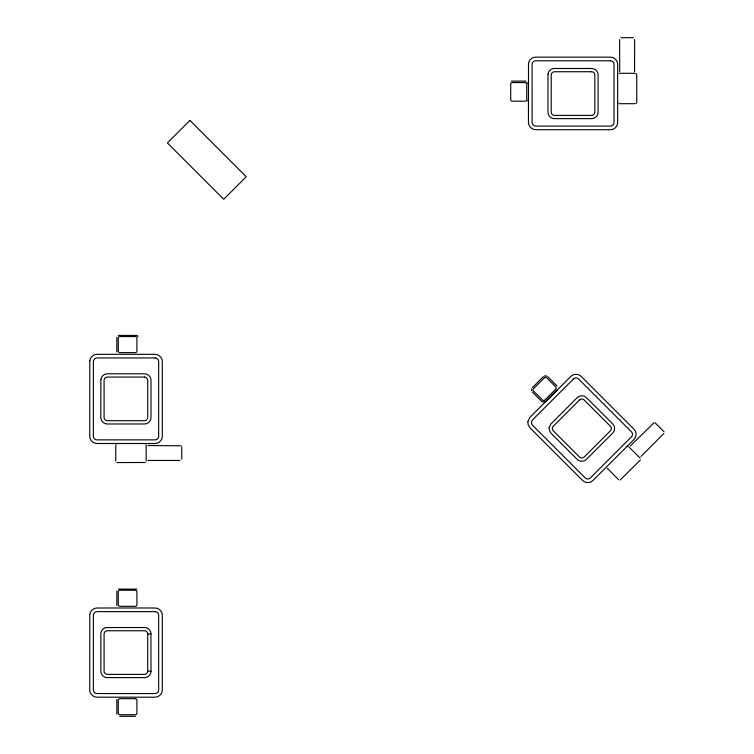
<?xml version="1.0" encoding="UTF-8"?>
<svg xmlns="http://www.w3.org/2000/svg" width="754" height="754" viewBox="0 0 754 754"><rect width="100%" height="100%" fill="white"/><g stroke="black" fill="none" stroke-linecap="round" stroke-linejoin="round"><path stroke-width="1.13" d="M634.604 71.705L634.614 39.519M150.988 671.23L150.932 671.974A6.541 6.541 0 0 1 145.305 677.61L106.493 677.61A6.541 6.541 0 0 1 100.866 671.974L100.866 633.171A6.541 6.541 0 0 1 106.493 627.535L145.305 627.535A6.541 6.541 0 0 1 150.932 633.171L150.988 671.23L147.718 671.126A3.27 3.27 0 0 1 144.448 674.387L107.351 674.387A3.27 3.27 0 0 1 104.08 671.126L104.08 634.02A3.27 3.27 0 0 1 107.351 630.759L144.448 630.759A3.27 3.27 0 0 1 147.718 634.02L147.718 671.126M116.832 337.311L116.832 351.873M116.832 590.995L116.832 605.556M116.832 699.448L116.832 714M528.29 100.028L527.894 101.177M531.551 389.026L531.551 390.638M640.363 460.025L620.118 480.053M663.888 433.484L640.985 456.443M532.324 387.679L543.38 376.623M545.868 401.222L556.933 390.167M630.429 445.878L654.17 422.626M116.22 443.918L117.313 443.465M636.15 103.373L636.762 102.148L636.762 74.844L636.15 73.609M545.604 401.458L543.709 402.099L541.824 401.458M118.284 335.426L136.926 335.426M118.284 589.11L136.926 589.11M626.894 446.547L627.667 446.34M145.211 462.494L116.908 462.56M544.35 375.982L546.735 375.982M511.457 81.093L526.009 81.093M147.718 634.02L150.988 633.916M620.9 37.7L633.398 37.7M619.166 73.289L635.198 73.289M619.166 103.694L635.198 103.694M147.991 445.529L181.054 445.784M147.991 460.468L179.942 460.468M119.782 716.3L135.418 716.3M145.211 443.578L145.72 443.918M655.16 422.862L664.001 431.703M628.779 446.811L640.108 458.14M547.696 376.623L556.933 385.85M532.324 391.995L541.551 401.222M607.272 468.309L618.61 479.638M137.567 335.916L138.057 336.567M527.894 82.535L528.309 84.043M617.724 102.742L617.601 102.148M619.684 71.705L619.675 39.519M181.761 446.754L181.761 459.252M146.172 445.03L146.172 461.052M115.758 445.03L115.758 461.052M89.792 360.798L89.735 436.349C89.707 440.147 93.091 443.531 96.889 443.503L155.145 443.503C158.953 443.531 162.327 440.147 162.298 436.349L162.298 361.468C162.327 357.66 158.953 354.286 155.145 354.314L97.078 354.314C93.477 354.295 90.207 357.226 89.792 360.798M100.866 379.488L100.81 417.546C100.791 420.958 103.826 424.002 107.247 423.974L144.551 423.974C147.972 424.002 151.007 420.958 150.988 417.546L150.988 380.233C151.007 376.821 147.972 373.777 144.551 373.805L107.247 373.805C104.09 373.796 101.225 376.359 100.866 379.488M89.792 614.482L89.735 690.033C89.707 693.831 93.091 697.214 96.889 697.186L155.145 697.186C158.953 697.214 162.327 693.831 162.298 690.033L162.298 615.151C162.327 611.343 158.953 607.969 155.145 607.997L97.078 607.997C93.477 607.978 90.207 610.91 89.792 614.482M528.507 63.477L528.45 122.384C528.422 126.286 531.89 129.754 535.792 129.726L610.486 129.726C614.293 129.754 617.677 126.37 617.649 122.572L617.649 64.316C617.677 60.509 614.293 57.125 610.486 57.153L535.613 57.153C532.107 57.144 528.912 60 528.507 63.477M547.998 74.156L547.951 112.214C547.922 115.635 550.957 118.67 554.379 118.642L591.692 118.642C595.104 118.67 598.148 115.635 598.12 112.214L598.12 74.9C598.148 71.489 595.104 68.454 591.692 68.473L554.379 68.473C551.221 68.463 548.356 71.036 547.998 74.156M527.875 421.59L528.064 424.502L529.911 427.754L582.729 480.571C585.406 483.286 590.184 483.286 592.851 480.571L634.048 439.384C636.753 436.717 636.753 431.929 634.048 429.262L581.098 376.312C578.431 373.607 573.643 373.607 570.976 376.312L529.911 417.377L527.875 421.59M549.101 427.659L549.27 430.214L550.891 433.06L577.272 459.45C579.675 461.882 583.964 461.882 586.367 459.45L612.748 433.06C615.179 430.666 615.179 426.368 612.748 423.974L586.367 397.584C583.964 395.153 579.675 395.153 577.272 397.584L550.891 423.974L549.101 427.659M189.923 120.442L167.407 142.958L223.702 199.263L246.228 176.747L189.923 120.442M544.445 377.754L533.455 388.734A1.555 1.555 0 0 0 533.455 390.93L542.616 400.091A1.555 1.555 0 0 0 544.812 400.091L555.792 389.102A1.555 1.555 0 0 0 555.792 386.906L546.641 377.754A1.555 1.555 0 0 0 544.445 377.754M573.464 378.97L532.569 419.865A3.817 3.817 0 0 0 532.569 425.265L585.217 477.923A3.638 3.638 0 0 0 590.363 477.923L631.39 436.896A3.638 3.638 0 0 0 631.39 431.75L578.61 378.97A3.638 3.638 0 0 0 573.464 378.97M579.506 399.978L553.276 426.208A3.27 3.27 0 0 0 553.276 430.826L579.506 457.056A3.27 3.27 0 0 0 584.133 457.056L610.363 430.826A3.27 3.27 0 0 0 610.363 426.208L584.133 399.978A3.27 3.27 0 0 0 579.506 399.978M610.372 60.791L535.726 60.791A3.638 3.638 0 0 0 532.088 64.429L532.088 122.271A3.817 3.817 0 0 0 535.915 126.088L610.372 126.088A3.638 3.638 0 0 0 614.01 122.45L614.01 64.429A3.638 3.638 0 0 0 610.372 60.791M591.579 71.743L554.482 71.743A3.27 3.27 0 0 0 551.212 75.014L551.212 112.11A3.27 3.27 0 0 0 554.482 115.381L591.579 115.381A3.27 3.27 0 0 0 594.849 112.11L594.849 75.014A3.27 3.27 0 0 0 591.579 71.743M525.208 82.544L512.258 82.544A1.555 1.555 0 0 0 510.703 84.09L510.703 99.622A1.555 1.555 0 0 0 512.258 101.177L525.208 101.177A1.555 1.555 0 0 0 526.763 99.622L526.763 84.09A1.555 1.555 0 0 0 525.208 82.544M135.371 336.567L119.829 336.567A1.555 1.555 0 0 0 118.284 338.112L118.284 351.062A1.555 1.555 0 0 0 119.829 352.618L135.371 352.618A1.555 1.555 0 0 0 136.917 351.062L136.917 338.112A1.555 1.555 0 0 0 135.371 336.567M155.032 357.952L97.191 357.952A3.817 3.817 0 0 0 93.373 361.769L93.373 436.227A3.638 3.638 0 0 0 97.012 439.865L155.032 439.865A3.638 3.638 0 0 0 158.67 436.227L158.67 361.59A3.638 3.638 0 0 0 155.032 357.952M144.448 377.075L107.351 377.075A3.27 3.27 0 0 0 104.08 380.336L104.08 417.433A3.27 3.27 0 0 0 107.351 420.704L144.448 420.704A3.27 3.27 0 0 0 147.718 417.433L147.718 380.336A3.27 3.27 0 0 0 144.448 377.075M135.371 590.25L119.829 590.25A1.555 1.555 0 0 0 118.284 591.796L118.284 604.746A1.555 1.555 0 0 0 119.829 606.301L135.371 606.301A1.555 1.555 0 0 0 136.917 604.746L136.917 591.796A1.555 1.555 0 0 0 135.371 590.25M155.032 611.635L97.191 611.635A3.817 3.817 0 0 0 93.373 615.452L93.373 689.91A3.638 3.638 0 0 0 97.012 693.548L155.032 693.548A3.638 3.638 0 0 0 158.67 689.91L158.67 615.273A3.638 3.638 0 0 0 155.032 611.635M135.371 698.694L119.829 698.694A1.555 1.555 0 0 0 118.284 700.249L118.284 713.199A1.555 1.555 0 0 0 119.829 714.745L135.371 714.745A1.555 1.555 0 0 0 136.917 713.199L136.917 700.249A1.555 1.555 0 0 0 135.371 698.694"/></g></svg>
